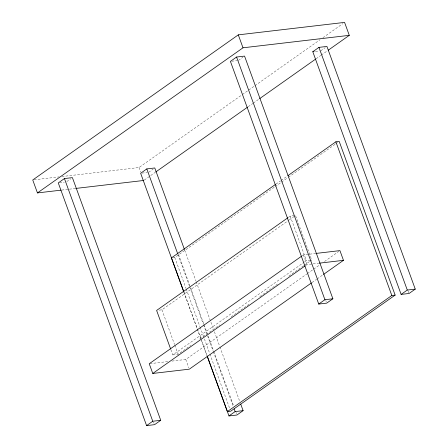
<?xml version="1.0" encoding="UTF-8"?>
<svg xmlns="http://www.w3.org/2000/svg" width="448" height="448" viewBox="0 0 448 448"><rect width="100%" height="100%" fill="white"/><g stroke="black" fill="none" stroke-linecap="round" stroke-linejoin="round"><path stroke-width="0.34" stroke-dasharray="2.24 1.68" d="M66.802 181.591L70.728 178.819M238.386 60.446L242.872 57.282M61.919 176.562L139.031 167.518L241.808 94.959M242.379 94.556L254.369 86.094M254.94 85.691L320.029 39.732M322.885 37.716L342.866 23.61M148.618 172.329L153.104 169.159M320.762 50.792L325.248 47.622M144.312 180.062L155.165 172.402M248.231 106.691L252.795 103.471M253.366 103.068L259.078 99.036M316.176 58.722L320.74 55.496M321.311 55.093L327.594 50.663M275.929 184.122L280.493 180.897M281.064 180.494L287.347 176.064M172.771 257.74L174.765 257.505L274.68 186.962M275.251 186.558L280.963 182.526M281.534 182.123L287.812 177.688M288.383 177.285L335.205 144.228M335.776 143.825L338.061 142.212M288.501 217.319L290.214 216.115L295.529 215.488L311.724 259.98L310.01 261.19M159.264 310.128L161.924 309.82L288.68 220.326M289.251 219.923L294.958 215.891M302.26 255.713L303.397 254.906L315.118 253.529M170.895 349.698L172.805 354.934L304.125 262.214M304.696 261.811L306.41 260.602L311.724 259.98M172.805 354.934L178.119 354.306L190.68 345.442M199.814 338.99L219.8 324.884M231.218 316.82L248.914 304.321M259.767 296.666L277.463 284.166M288.882 276.102L303.727 265.625M304.298 265.222L309.439 261.593M305.788 265.418L306.93 264.611L312.446 263.967M171.987 361.077L185.774 359.464L306.818 274.002M307.39 273.599L313.102 269.567M313.673 269.164L319.95 264.729M324.52 261.503L338.794 251.429M312.066 282.498L316.635 279.278M317.206 278.874L322.913 274.842M231.745 61.225L237.059 60.603M315.448 51.414L319.435 50.943M34.132 179.822L59.142 176.887M59.601 182.767L64.249 182.218M141.977 173.107L147.291 172.486M61.768 190.075L68.712 189.258M69.406 189.179L74.967 188.524M313.135 263.883L318.651 263.239M149.929 363.664L167.854 361.564M408.134 290.836L408.85 292.813M325.758 300.496L326.239 301.812M290.214 216.115L306.41 260.602M303.397 254.906L306.93 264.611M184.705 250.186L195.955 281.092M196.196 281.753L213.433 329.101M214.39 331.733L219.654 346.203M219.895 346.858L239.758 401.447M178.539 254.537L189.79 285.449M190.747 288.075L203.913 324.251M204.154 324.906L207.262 333.458M208.219 336.09L213.489 350.554M213.73 351.215L233.593 405.798M235.99 412.378L236.466 413.694M177.929 254.408L189.42 285.975M189.661 286.63L203.302 324.117M203.543 324.778L213.119 351.081M213.36 351.742L233.223 406.325M174.765 257.505L185.998 288.378M186.239 289.033L199.864 326.469M200.105 327.13L203.448 336.325M204.406 338.951L209.664 353.399M209.905 354.06L229.746 408.576M139.031 167.518L140.683 172.049M183.971 292.303L197.137 328.474M197.378 329.129L200.726 338.335M200.967 338.996L206.954 355.438M183.87 292.051L197.019 328.171M197.26 328.832L200.609 338.027M201.561 340.654L207.06 355.762M185.774 359.464L188.838 367.875M161.924 309.82L174.546 344.495M174.782 345.15L178.119 354.306M153.614 422.033L154.09 423.349"/><path stroke-width="0.67" d="M328.166 50.26L349.289 35.342L344.579 22.4L238.291 34.86L32.743 179.984L37.453 192.926L61.074 190.154M37.453 192.926L243.001 47.802L349.289 35.342M64.439 178.567L58.274 182.918L146.597 425.6L154.571 424.665L160.737 420.314L72.408 177.632L64.439 178.567L152.768 421.249L146.597 425.6M236.583 57.03L230.418 61.382L318.746 304.063L326.715 303.128L332.881 298.771L244.558 56.095L236.583 57.03L324.912 299.706L318.746 304.063M184.464 249.525L154.784 167.972L146.81 168.907L140.644 173.264L183.73 291.642M312.794 51.722L318.959 47.37L326.928 46.435L415.257 289.117L409.091 293.468L401.122 294.403L312.794 51.722L314.121 51.57M155.73 171.998L247.66 107.094M259.65 98.633L315.605 59.125M275.358 184.526L171.438 257.891L183.87 292.051M287.918 175.661L335.877 141.798L339.198 141.406L395.142 295.103L230.703 411.202L227.382 411.589L207.301 356.418M287.93 217.722L156.61 310.442L170.66 349.042M301.689 256.116L149.24 363.748L152.774 373.453L189.308 369.169L311.494 282.901M152.774 373.453L305.217 265.821M323.484 274.439L343.47 260.327L339.937 250.622L315.806 253.45M227.382 411.589L391.821 295.495L395.142 295.103M207.189 356.093L228.973 415.94L235.138 411.589L243.113 410.654L240.716 404.079M401.122 294.403L407.288 290.052L415.257 289.117M243.113 410.654L236.947 415.01L228.973 415.94M75.662 188.446L143.741 180.466M319.34 263.155L343.47 260.327M324.912 299.706L332.881 298.771M152.768 421.249L160.737 420.314M318.959 47.37L407.288 290.052M335.877 141.798L391.821 295.495M238.291 34.86L243.001 47.802M146.81 168.907L177.694 253.747M234.181 408.957L235.138 411.589"/></g></svg>
